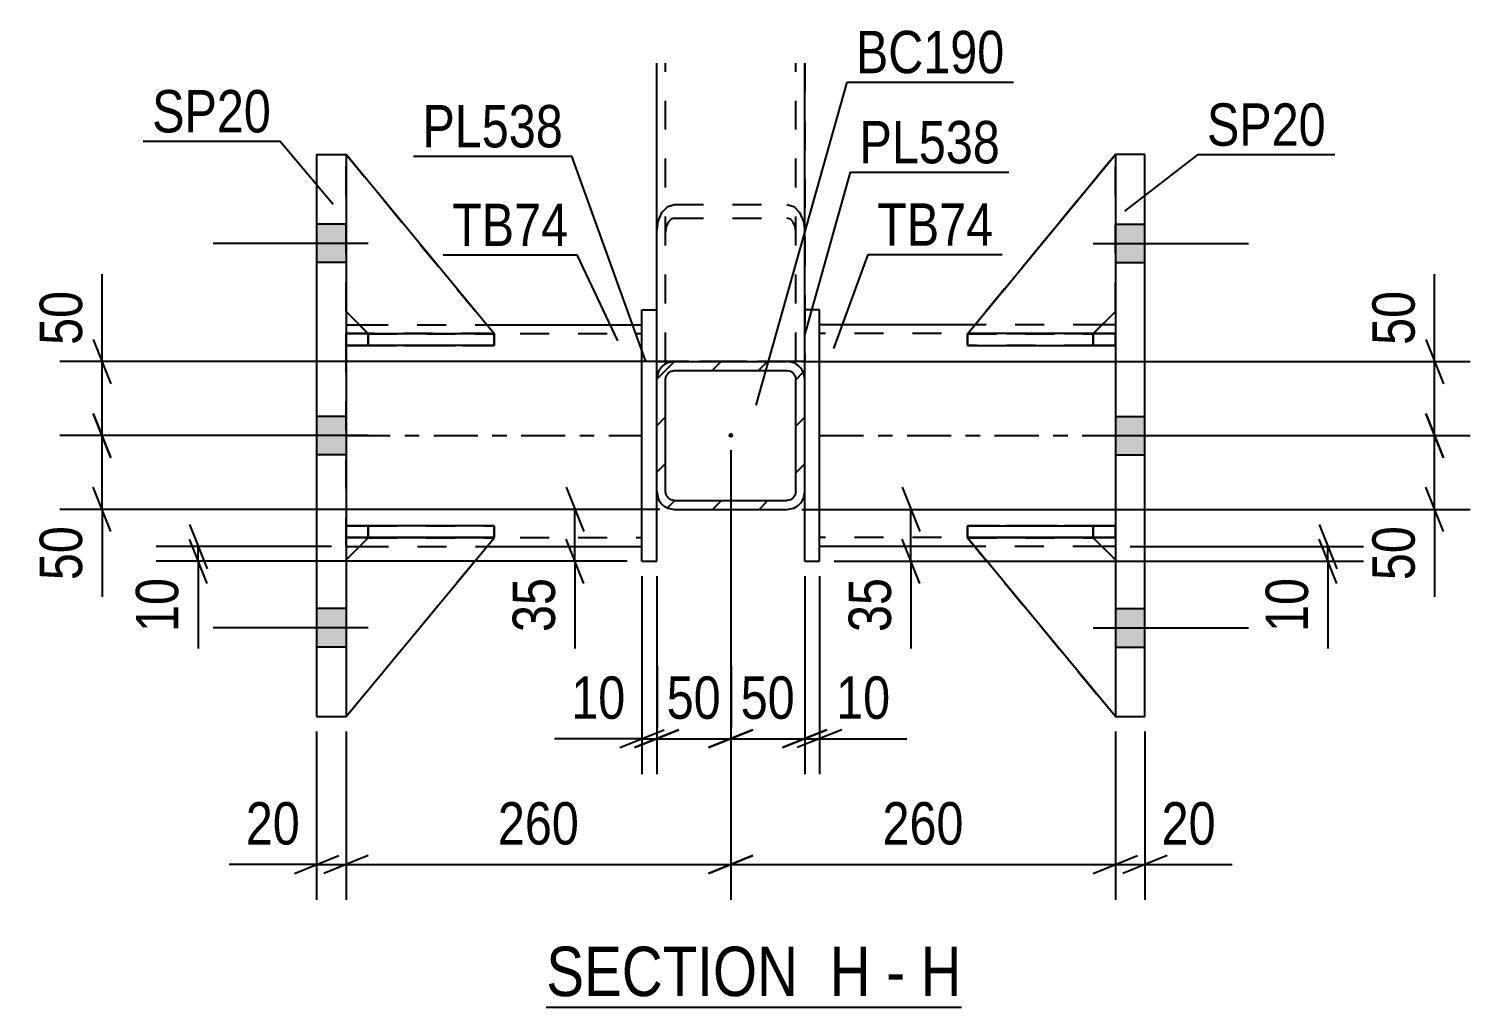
# Model space of a CAD drawing. Header units: millimetres. Extents: x 0 to 841, y 0 to 594.
# Drawn here: x 326.3 to 423.7, y 116.6 to 182.8 of the extents above; entities that cross this region are included whole.
import ezdxf

# ---------------------------------------------------------------- set-up
doc = ezdxf.new("R2010")
doc.units = ezdxf.units.MM
doc.linetypes.add('DXK_LINE_DOT2', pattern=[3.9198, 1.9599, -1.9599])
doc.linetypes.add('DXK_LINE_DOT3', pattern=[5.9187, 2.979, -0.9799, 0.9799, -0.9799])
doc.styles.add('Arial Narrow', font='ARIALN.TTF', dxfattribs={"height": 0.2})

# ---------------------------------------------------------------- blocks, each defined once
blk = doc.blocks.new('Unknown-122567824-18 - 51237')
at = {"color": 6, "linetype": 'Continuous'}
blk.add_line((361.239, 116.646), (389.31, 116.646), dxfattribs=at)
at = {"color": 0, "linetype": 'Continuous'}
for points in [[(379.348, 117.396), (379.348, 120.896), (361.239, 120.896), (361.239, 117.396)], [(383.166, 117.396), (383.166, 120.896), (380.398, 120.896), (380.398, 117.396)], [(385.491, 117.396), (385.491, 120.896), (384.216, 120.896), (384.216, 117.396)], [(389.31, 117.396), (389.31, 120.896), (386.541, 120.896), (386.541, 117.396)]]:
    blk.add_wipeout(points, dxfattribs=at)
at = {"color": 7, "linetype": 'Continuous', "style": 'Arial Narrow'}
for s, height, p in [('SECTION ', 3.3405, (361.239, 117.396)), ('H', 3.34, (380.398, 117.396)), ('H', 3.34, (386.541, 117.396)), ('-', 3.34, (384.216, 117.396))]:
    blk.add_text(s, height=height, dxfattribs=at).set_placement(p)
blk = doc.blocks.new('Part-122567824-51266 - 51237')
at = {"color": 2, "linetype": 'Continuous'}
for p, q in [((347.707, 162.796), (348.598, 162.796)), ((357.204, 162.796), (367.707, 162.796)), ((347.707, 147.796), (348.615, 147.796)), ((357.217, 147.796), (367.707, 147.796))]:
    blk.add_line(p, q, dxfattribs=at)
at = {"color": 7, "linetype": 'DXK_LINE_DOT2'}
for p, q in [((347.707, 147.796), (347.707, 162.796)), ((348.598, 162.796), (357.204, 162.796)), ((367.707, 147.796), (367.707, 162.796)), ((347.707, 162.196), (367.707, 162.196)), ((347.707, 148.396), (367.707, 148.396)), ((348.615, 147.796), (357.217, 147.796))]:
    blk.add_line(p, q, dxfattribs=at)
at = {"color": 7, "linetype": 'DXK_LINE_DOT3'}
blk.add_line((347.707, 155.296), (367.707, 155.296), dxfattribs=at)
blk = doc.blocks.new('Bolt-122567824-51370 - 51237')
at = {"linetype": 'Continuous'}
for points in [[(347.707, 166.996), (347.707, 169.596), (345.707, 169.596), (345.707, 166.996)], [(347.707, 166.996), (347.707, 169.596), (345.707, 169.596), (345.707, 166.996)], [(347.707, 166.996), (347.707, 169.596), (345.707, 169.596), (345.707, 166.996)], [(347.707, 153.996), (347.707, 156.596), (345.707, 156.596), (345.707, 153.996)], [(347.707, 153.996), (347.707, 156.596), (345.707, 156.596), (345.707, 153.996)], [(347.707, 140.996), (347.707, 143.596), (345.707, 143.596), (345.707, 140.996)], [(347.707, 140.996), (347.707, 143.596), (345.707, 143.596), (345.707, 140.996)], [(347.707, 140.996), (347.707, 143.596), (345.707, 143.596), (345.707, 140.996)]]:
    blk.add_hatch(color=1, dxfattribs=at).paths.add_polyline_path(points)
at = {"color": 1, "linetype": 'Continuous'}
for p, q in [((347.707, 169.596), (345.707, 169.596)), ((347.707, 169.596), (345.707, 169.596)), ((347.707, 169.596), (345.707, 169.596)), ((349.207, 168.296), (338.707, 168.296)), ((349.207, 168.296), (338.707, 168.296)), ((349.207, 168.296), (338.707, 168.296)), ((347.707, 166.996), (345.707, 166.996)), ((347.707, 166.996), (345.707, 166.996)), ((347.707, 166.996), (345.707, 166.996)), ((347.707, 156.596), (345.707, 156.596)), ((347.707, 156.596), (345.707, 156.596)), ((349.207, 155.296), (338.707, 155.296)), ((349.207, 155.296), (338.707, 155.296)), ((347.707, 153.996), (345.707, 153.996)), ((347.707, 153.996), (345.707, 153.996)), ((347.707, 143.596), (345.707, 143.596)), ((347.707, 143.596), (345.707, 143.596)), ((347.707, 143.596), (345.707, 143.596)), ((349.207, 142.296), (338.707, 142.296)), ((349.207, 142.296), (338.707, 142.296)), ((349.207, 142.296), (338.707, 142.296)), ((347.707, 140.996), (345.707, 140.996)), ((347.707, 140.996), (345.707, 140.996)), ((347.707, 140.996), (345.707, 140.996))]:
    blk.add_line(p, q, dxfattribs=at)
blk = doc.blocks.new('Part-122567824-51264 - 51237')
at = {"color": 2, "linetype": 'Continuous'}
for p, q in [((390.209, 162.796), (379.707, 162.796)), ((399.707, 162.796), (398.815, 162.796)), ((390.196, 147.796), (379.707, 147.796)), ((399.707, 147.796), (398.798, 147.796))]:
    blk.add_line(p, q, dxfattribs=at)
at = {"color": 7, "linetype": 'DXK_LINE_DOT2'}
for p, q in [((379.707, 147.796), (379.707, 162.796)), ((398.815, 162.796), (390.209, 162.796)), ((399.707, 162.796), (399.707, 147.796)), ((399.707, 162.196), (379.707, 162.196)), ((399.707, 148.396), (379.707, 148.396)), ((398.798, 147.796), (390.196, 147.796))]:
    blk.add_line(p, q, dxfattribs=at)
at = {"color": 7, "linetype": 'DXK_LINE_DOT3'}
blk.add_line((379.707, 155.296), (399.707, 155.296), dxfattribs=at)
blk = doc.blocks.new('Part-122567824-51240 - 51237')
at = {"color": 7, "linetype": 'DXK_LINE_DOT2'}
for p, q in [((368.707, 160.306), (368.707, 180.48)), ((369.307, 160.306), (369.307, 180.48)), ((378.107, 160.306), (378.107, 180.48)), ((378.707, 180.48), (378.707, 160.306)), ((378.707, 160.306), (368.707, 160.306))]:
    blk.add_line(p, q, dxfattribs=at)
blk = doc.blocks.new('Part-122567824-51241 - 51237')
at = {"color": 2, "linetype": 'Continuous'}
for p, q in [((368.707, 163.797), (368.707, 180.48)), ((378.707, 163.797), (378.707, 180.48)), ((368.707, 160.306), (369.907, 160.306)), ((377.966, 160.306), (377.507, 160.306)), ((378.355, 160.306), (377.966, 160.306)), ((378.615, 160.306), (378.355, 160.306)), ((378.707, 160.306), (378.615, 160.306))]:
    blk.add_line(p, q, dxfattribs=at)
at = {"color": 7, "linetype": 'DXK_LINE_DOT2'}
for p, q in [((369.307, 160.306), (369.307, 180.48)), ((378.107, 160.306), (378.107, 180.48)), ((369.058, 170.387), (369.447, 170.79)), ((369.447, 170.79), (369.907, 170.932)), ((369.907, 170.932), (377.507, 170.932)), ((377.507, 170.932), (377.966, 170.79)), ((377.966, 170.79), (378.355, 170.387)), ((368.707, 169.071), (368.798, 169.783)), ((368.798, 169.783), (369.058, 170.387)), ((369.482, 169.729), (369.352, 169.427)), ((369.677, 169.931), (369.482, 169.729)), ((369.907, 170.002), (369.677, 169.931)), ((369.907, 170.002), (377.507, 170.002)), ((377.736, 169.931), (377.507, 170.002)), ((377.931, 169.729), (377.736, 169.931)), ((378.061, 169.427), (377.931, 169.729)), ((378.355, 170.387), (378.615, 169.783)), ((378.615, 169.783), (378.707, 169.071)), ((369.352, 169.427), (369.307, 169.071)), ((378.107, 169.071), (378.061, 169.427)), ((368.707, 160.306), (368.707, 163.797)), ((378.707, 160.306), (378.707, 163.797)), ((368.798, 160.306), (368.707, 160.306)), ((377.507, 160.306), (369.907, 160.306)), ((377.966, 160.306), (377.507, 160.306))]:
    blk.add_line(p, q, dxfattribs=at)
blk = doc.blocks.new('Part-122567824-51270 - 51237')
at = {"color": 7, "linetype": 'DXK_LINE_DOT2'}
for p, q in [((399.707, 174.297), (389.707, 162.187)), ((389.707, 162.187), (399.707, 174.297)), ((399.707, 163.687), (399.707, 174.297)), ((398.207, 162.187), (399.707, 163.687)), ((398.207, 162.187), (399.707, 163.687)), ((389.707, 162.187), (398.207, 162.187)), ((389.707, 162.187), (389.707, 162.187)), ((398.207, 162.187), (389.707, 162.187)), ((398.207, 162.187), (398.207, 162.187))]:
    blk.add_line(p, q, dxfattribs=at)
blk = doc.blocks.new('Part-122567824-51254 - 51237')
at = {"linetype": 'Continuous'}
h = blk.add_hatch(dxfattribs=at)
h.set_pattern_fill('', scale=0.7, style=0, pattern_type=0)
h.set_pattern_definition([(45, (369.9067, 160.3056), (-1.57154, 1.57154), [])])
h.paths.add_polyline_path([(377.507, 160.306), (369.907, 160.306), (369.447, 160.214), (369.058, 159.954), (368.798, 159.565), (368.707, 159.106), (368.707, 151.506), (368.798, 151.046), (369.058, 150.657), (369.447, 150.397), (369.907, 150.306), (377.507, 150.306), (377.966, 150.397), (378.355, 150.657), (378.615, 151.046), (378.707, 151.506), (378.707, 159.106), (378.615, 159.565), (378.355, 159.954), (377.966, 160.214)])
h.paths.add_polyline_path([(378.061, 159.335), (378.107, 159.106), (378.107, 151.506), (378.061, 151.276), (377.931, 151.081), (377.736, 150.951), (377.507, 150.906), (369.907, 150.906), (369.677, 150.951), (369.482, 151.081), (369.352, 151.276), (369.307, 151.506), (369.307, 159.106), (369.352, 159.335), (369.482, 159.53), (369.677, 159.66), (369.907, 159.706), (377.507, 159.706), (377.736, 159.66), (377.931, 159.53)])
blk.add_hatch(color=30, dxfattribs=at).paths.add_polyline_path([(373.707, 155.206, -1), (373.707, 155.406, -1)])
at = {"color": 2, "linetype": 'Continuous'}
for p, q in [((369.907, 160.306), (369.447, 160.214)), ((369.907, 160.306), (377.507, 160.306)), ((377.966, 160.214), (377.507, 160.306)), ((368.798, 159.565), (368.707, 159.106)), ((368.707, 151.506), (368.707, 159.106)), ((369.307, 159.106), (369.352, 159.335)), ((369.307, 151.506), (369.307, 159.106)), ((369.352, 159.335), (369.482, 159.53)), ((369.482, 159.53), (369.677, 159.66)), ((369.677, 159.66), (369.907, 159.706)), ((369.907, 159.706), (377.507, 159.706)), ((377.507, 159.706), (377.736, 159.66)), ((377.736, 159.66), (377.931, 159.53)), ((377.931, 159.53), (378.061, 159.335)), ((378.061, 159.335), (378.107, 159.106)), ((378.107, 151.506), (378.107, 159.106)), ((378.707, 159.106), (378.615, 159.565)), ((378.707, 151.506), (378.707, 159.106)), ((368.707, 151.506), (368.798, 151.046)), ((369.352, 151.276), (369.307, 151.506)), ((369.482, 151.081), (369.352, 151.276)), ((369.677, 150.951), (369.482, 151.081)), ((377.931, 151.081), (377.736, 150.951)), ((378.061, 151.276), (377.931, 151.081)), ((378.107, 151.506), (378.061, 151.276)), ((378.615, 151.046), (378.707, 151.506)), ((369.447, 150.397), (369.907, 150.306)), ((369.907, 150.906), (369.677, 150.951)), ((369.907, 150.906), (377.507, 150.906)), ((369.907, 150.306), (377.507, 150.306)), ((377.736, 150.951), (377.507, 150.906)), ((377.507, 150.306), (377.966, 150.397))]:
    blk.add_line(p, q, dxfattribs=at)
at = {"color": 7, "linetype": 'DXK_LINE_DOT3'}
blk.add_line((373.707, 155.306), (373.707, 155.306), dxfattribs=at)
at = {"color": 30, "linetype": 'DXK_LINE_DOT3'}
blk.add_line((373.707, 155.306), (373.707, 155.306), dxfattribs=at)
at = {"color": 30, "linetype": 'Continuous'}
blk.add_circle((373.707, 155.306), 0.1, dxfattribs=at)
at = {"color": 2, "linetype": 'Continuous'}
for centre, start, end in [((369.907, 159.106), 112.5, 157.5), ((377.507, 159.106), 22.5, 67.5), ((369.907, 151.506), 202.5, 247.5), ((377.507, 151.506), 292.5, 337.5)]:
    blk.add_arc(centre, 1.2, start, end, dxfattribs=at)
blk = doc.blocks.new('Part-122567824-51268 - 51237')
at = {"color": 7, "linetype": 'DXK_LINE_DOT2'}
for p, q in [((389.707, 148.387), (398.207, 148.387)), ((399.707, 136.297), (389.707, 148.387)), ((389.707, 148.387), (389.707, 148.387)), ((398.207, 148.387), (389.707, 148.387)), ((389.707, 148.387), (399.707, 136.297)), ((398.207, 148.387), (399.707, 146.887)), ((398.207, 148.387), (398.207, 148.387)), ((399.707, 146.887), (398.207, 148.387)), ((399.707, 146.887), (399.707, 136.297))]:
    blk.add_line(p, q, dxfattribs=at)
blk = doc.blocks.new('Part-122567824-51269 - 51237')
at = {"color": 2, "linetype": 'Continuous'}
for p, q in [((389.707, 148.387), (389.707, 148.387)), ((398.207, 148.387), (389.707, 148.387)), ((399.707, 136.297), (389.707, 148.387)), ((398.207, 148.387), (398.207, 148.387)), ((398.207, 148.387), (399.707, 146.887))]:
    blk.add_line(p, q, dxfattribs=at)
at = {"color": 7, "linetype": 'DXK_LINE_DOT2'}
for p, q in [((389.707, 148.387), (398.207, 148.387)), ((399.707, 136.297), (389.707, 148.387)), ((398.207, 148.387), (399.707, 146.887)), ((399.707, 146.887), (399.707, 136.297))]:
    blk.add_line(p, q, dxfattribs=at)
blk = doc.blocks.new('Part-122567824-51271 - 51237')
at = {"color": 7, "linetype": 'DXK_LINE_DOT2'}
for p, q in [((399.707, 174.297), (389.707, 162.187)), ((399.706, 174.296), (399.707, 174.297)), ((399.707, 163.687), (399.707, 174.297)), ((398.207, 162.187), (399.707, 163.687)), ((398.207, 162.187), (389.707, 162.187)), ((398.207, 162.187), (390.955, 162.187)), ((398.207, 162.187), (398.217, 162.197)), ((398.207, 162.187), (398.207, 162.187))]:
    blk.add_line(p, q, dxfattribs=at)
at = {"color": 2, "linetype": 'Continuous'}
for p, q in [((389.707, 162.187), (399.706, 174.296)), ((399.707, 174.297), (399.707, 174.297)), ((398.217, 162.197), (399.707, 163.687)), ((390.955, 162.187), (389.707, 162.187)), ((389.707, 162.187), (389.707, 162.187))]:
    blk.add_line(p, q, dxfattribs=at)
blk = doc.blocks.new('Part-122567824-51272 - 51237')
at = {"color": 7, "linetype": 'DXK_LINE_DOT2'}
for p, q in [((389.707, 148.397), (389.707, 149.197)), ((389.707, 149.197), (398.207, 149.197)), ((399.707, 149.197), (389.707, 149.197)), ((398.207, 148.397), (398.207, 149.197)), ((398.207, 149.197), (399.707, 149.197)), ((399.707, 148.397), (399.707, 149.197)), ((399.707, 148.397), (399.707, 149.197)), ((399.707, 149.197), (399.707, 149.197)), ((398.207, 148.397), (389.707, 148.397)), ((389.707, 148.397), (399.707, 148.397)), ((399.707, 148.397), (398.207, 148.397)), ((399.707, 148.397), (399.707, 148.397))]:
    blk.add_line(p, q, dxfattribs=at)
blk = doc.blocks.new('Part-122567824-51273 - 51237')
at = {"color": 7, "linetype": 'DXK_LINE_DOT2'}
for p, q in [((389.707, 161.397), (389.707, 162.197)), ((389.707, 162.197), (398.207, 162.197)), ((399.707, 162.197), (389.707, 162.197)), ((398.207, 161.397), (398.207, 162.197)), ((398.207, 162.197), (399.707, 162.197)), ((399.707, 161.397), (399.707, 162.197)), ((399.707, 161.397), (399.707, 162.197)), ((399.707, 162.197), (399.707, 162.197)), ((398.207, 161.397), (389.707, 161.397)), ((389.707, 161.397), (399.707, 161.397)), ((399.707, 161.397), (398.207, 161.397)), ((399.707, 161.397), (399.707, 161.397))]:
    blk.add_line(p, q, dxfattribs=at)
blk = doc.blocks.new('Part-122567824-51274 - 51237')
at = {"color": 2, "linetype": 'Continuous'}
for p, q in [((389.707, 149.197), (399.707, 149.197)), ((389.707, 149.197), (389.707, 148.397)), ((399.707, 149.197), (399.707, 149.197)), ((399.707, 148.397), (399.707, 149.197)), ((399.707, 148.397), (389.707, 148.397))]:
    blk.add_line(p, q, dxfattribs=at)
at = {"color": 7, "linetype": 'DXK_LINE_DOT2'}
for p, q in [((398.207, 149.197), (389.707, 149.197)), ((399.707, 149.197), (398.207, 149.197)), ((398.207, 149.197), (398.207, 148.397)), ((399.707, 149.197), (399.707, 149.197)), ((389.707, 148.397), (398.207, 148.397)), ((398.207, 148.397), (399.707, 148.397))]:
    blk.add_line(p, q, dxfattribs=at)
blk = doc.blocks.new('Part-122567824-51275 - 51237')
at = {"color": 2, "linetype": 'Continuous'}
for p, q in [((389.715, 162.197), (389.707, 162.197)), ((389.707, 162.197), (389.707, 161.397)), ((399.707, 162.197), (390.955, 162.197)), ((399.707, 162.197), (399.707, 162.197)), ((399.707, 162.197), (399.707, 161.397)), ((389.707, 161.397), (399.707, 161.397))]:
    blk.add_line(p, q, dxfattribs=at)
at = {"color": 7, "linetype": 'DXK_LINE_DOT2'}
for p, q in [((390.955, 162.197), (389.715, 162.197)), ((398.207, 162.197), (389.715, 162.197)), ((398.207, 162.197), (399.707, 162.197)), ((398.207, 162.197), (398.207, 161.397)), ((399.707, 162.197), (399.707, 162.197)), ((389.707, 161.397), (398.207, 161.397)), ((398.207, 161.397), (399.707, 161.397))]:
    blk.add_line(p, q, dxfattribs=at)
blk = doc.blocks.new('Part-122567824-51276 - 51237')
at = {"color": 7, "linetype": 'DXK_LINE_DOT2'}
for p, q in [((349.206, 148.387), (347.706, 146.887)), ((347.706, 136.297), (357.706, 148.387)), ((347.706, 146.887), (349.206, 148.387)), ((347.706, 136.297), (357.706, 148.387)), ((357.706, 148.387), (349.206, 148.387)), ((349.206, 148.387), (349.206, 148.387)), ((349.206, 148.387), (357.706, 148.387)), ((357.706, 148.387), (357.706, 148.387)), ((347.706, 146.887), (347.706, 136.297))]:
    blk.add_line(p, q, dxfattribs=at)
blk = doc.blocks.new('Part-122567824-51277 - 51237')
at = {"color": 2, "linetype": 'Continuous'}
for p, q in [((349.206, 148.387), (347.706, 146.887)), ((347.706, 136.297), (357.706, 148.387)), ((357.706, 148.387), (349.206, 148.387)), ((349.206, 148.387), (349.206, 148.387)), ((357.706, 148.387), (357.706, 148.387))]:
    blk.add_line(p, q, dxfattribs=at)
at = {"color": 7, "linetype": 'DXK_LINE_DOT2'}
for p, q in [((347.706, 146.887), (349.206, 148.387)), ((347.706, 136.297), (357.706, 148.387)), ((349.206, 148.387), (357.706, 148.387)), ((347.706, 146.887), (347.706, 136.297))]:
    blk.add_line(p, q, dxfattribs=at)
blk = doc.blocks.new('Part-122567824-51278 - 51237')
at = {"color": 7, "linetype": 'DXK_LINE_DOT2'}
for p, q in [((347.706, 163.687), (347.706, 174.297)), ((347.706, 174.297), (357.706, 162.187)), ((347.706, 174.297), (357.706, 162.187)), ((349.206, 162.187), (347.706, 163.687)), ((349.206, 162.187), (347.706, 163.687)), ((357.706, 162.187), (349.206, 162.187)), ((349.206, 162.187), (349.206, 162.187)), ((349.206, 162.187), (357.706, 162.187)), ((357.706, 162.187), (357.706, 162.187))]:
    blk.add_line(p, q, dxfattribs=at)
blk = doc.blocks.new('Part-122567824-51279 - 51237')
at = {"color": 2, "linetype": 'Continuous'}
for p, q in [((347.706, 174.297), (347.706, 174.297)), ((357.706, 162.187), (347.707, 174.296)), ((349.196, 162.197), (347.706, 163.687)), ((356.459, 162.187), (357.706, 162.187)), ((357.706, 162.187), (357.706, 162.187))]:
    blk.add_line(p, q, dxfattribs=at)
at = {"color": 7, "linetype": 'DXK_LINE_DOT2'}
for p, q in [((347.706, 174.297), (357.706, 162.187)), ((347.707, 174.296), (347.706, 174.297)), ((347.706, 163.687), (347.706, 174.297)), ((349.206, 162.187), (347.706, 163.687)), ((349.206, 162.187), (349.196, 162.197)), ((357.706, 162.187), (349.206, 162.187)), ((349.206, 162.187), (349.206, 162.187)), ((349.206, 162.187), (356.459, 162.187))]:
    blk.add_line(p, q, dxfattribs=at)
blk = doc.blocks.new('Part-122567824-51280 - 51237')
at = {"color": 7, "linetype": 'DXK_LINE_DOT2'}
for p, q in [((347.706, 149.197), (349.206, 149.197)), ((357.706, 149.197), (347.706, 149.197)), ((347.706, 149.197), (347.706, 149.197)), ((347.706, 149.197), (347.706, 148.397)), ((347.706, 149.197), (347.706, 148.397)), ((349.206, 149.197), (357.706, 149.197)), ((349.206, 149.197), (349.206, 148.397)), ((357.706, 149.197), (357.706, 148.397)), ((349.206, 148.397), (347.706, 148.397)), ((347.706, 148.397), (357.706, 148.397)), ((347.706, 148.397), (347.706, 148.397)), ((357.706, 148.397), (349.206, 148.397))]:
    blk.add_line(p, q, dxfattribs=at)
blk = doc.blocks.new('Part-122567824-51281 - 51237')
at = {"color": 7, "linetype": 'DXK_LINE_DOT2'}
for p, q in [((347.706, 162.197), (349.206, 162.197)), ((357.473, 162.197), (347.706, 162.197)), ((347.706, 162.197), (347.706, 162.197)), ((347.706, 162.197), (347.706, 161.397)), ((347.706, 162.197), (347.706, 161.397)), ((349.206, 162.197), (357.706, 162.197)), ((349.206, 162.197), (349.206, 161.397)), ((357.706, 162.197), (357.706, 161.397)), ((349.206, 161.397), (347.706, 161.397)), ((347.706, 161.397), (357.706, 161.397)), ((347.706, 161.397), (347.706, 161.397)), ((357.706, 161.397), (349.206, 161.397))]:
    blk.add_line(p, q, dxfattribs=at)
blk = doc.blocks.new('Part-122567824-51282 - 51237')
at = {"color": 2, "linetype": 'Continuous'}
for p, q in [((347.706, 148.397), (347.706, 149.197)), ((357.706, 149.197), (347.706, 149.197)), ((357.706, 148.397), (357.706, 149.197)), ((357.706, 148.397), (347.706, 148.397)), ((347.706, 148.397), (347.706, 148.397))]:
    blk.add_line(p, q, dxfattribs=at)
at = {"color": 7, "linetype": 'DXK_LINE_DOT2'}
for p, q in [((349.206, 149.197), (347.706, 149.197)), ((349.206, 148.397), (349.206, 149.197)), ((357.706, 149.197), (349.206, 149.197)), ((347.706, 148.397), (349.206, 148.397)), ((349.206, 148.397), (357.706, 148.397))]:
    blk.add_line(p, q, dxfattribs=at)
blk = doc.blocks.new('Part-122567824-51283 - 51237')
at = {"color": 2, "linetype": 'Continuous'}
for p, q in [((347.706, 161.397), (347.706, 162.197)), ((347.706, 162.197), (356.459, 162.197)), ((357.706, 162.197), (357.698, 162.197)), ((357.706, 161.397), (357.706, 162.197)), ((357.706, 161.397), (347.706, 161.397)), ((347.706, 161.397), (347.706, 161.397))]:
    blk.add_line(p, q, dxfattribs=at)
at = {"color": 7, "linetype": 'DXK_LINE_DOT2'}
for p, q in [((349.206, 162.197), (347.706, 162.197)), ((349.206, 161.397), (349.206, 162.197)), ((349.206, 162.197), (357.698, 162.197)), ((347.706, 161.397), (349.206, 161.397)), ((349.206, 161.397), (357.706, 161.397))]:
    blk.add_line(p, q, dxfattribs=at)
blk = doc.blocks.new('Part-122567824-51284 - 51237')
at = {"color": 2, "linetype": 'Continuous'}
for p, q in [((345.707, 174.296), (347.707, 174.296)), ((345.707, 174.296), (345.707, 136.296)), ((347.707, 174.296), (347.707, 136.296)), ((345.707, 136.296), (347.707, 136.296))]:
    blk.add_line(p, q, dxfattribs=at)
blk = doc.blocks.new('Part-122567824-51285 - 51237')
at = {"color": 2, "linetype": 'Continuous'}
for p, q in [((401.707, 174.296), (399.707, 174.296)), ((399.707, 174.296), (399.707, 136.296)), ((401.707, 136.296), (401.707, 174.296)), ((399.707, 136.296), (401.707, 136.296))]:
    blk.add_line(p, q, dxfattribs=at)
blk = doc.blocks.new('Part-122567824-51360 - 51237')
at = {"color": 2, "linetype": 'Continuous'}
for p, q in [((379.707, 163.797), (378.707, 163.797)), ((378.707, 159.106), (378.707, 163.797)), ((379.707, 146.797), (379.707, 163.797)), ((378.707, 146.797), (378.707, 151.506)), ((378.707, 146.797), (379.707, 146.797))]:
    blk.add_line(p, q, dxfattribs=at)
at = {"color": 7, "linetype": 'DXK_LINE_DOT2'}
blk.add_line((378.707, 151.506), (378.707, 159.106), dxfattribs=at)
blk = doc.blocks.new('Part-122567824-51361 - 51237')
at = {"color": 2, "linetype": 'Continuous'}
for p, q in [((367.707, 146.797), (367.707, 163.797)), ((367.707, 163.797), (368.707, 163.797)), ((368.707, 159.106), (368.707, 163.797)), ((368.707, 146.797), (368.707, 151.506)), ((367.707, 146.797), (368.707, 146.797))]:
    blk.add_line(p, q, dxfattribs=at)
at = {"color": 7, "linetype": 'DXK_LINE_DOT2'}
blk.add_line((368.707, 151.506), (368.707, 159.106), dxfattribs=at)
blk = doc.blocks.new('Bolt-122567824-51371 - 51237')
at = {"linetype": 'Continuous'}
for points in [[(401.707, 166.996), (401.707, 169.596), (399.707, 169.596), (399.707, 166.996)], [(401.707, 166.996), (401.707, 169.596), (399.707, 169.596), (399.707, 166.996)], [(401.707, 166.996), (401.707, 169.596), (399.707, 169.596), (399.707, 166.996)], [(401.707, 153.996), (401.707, 156.596), (399.707, 156.596), (399.707, 153.996)], [(401.707, 153.996), (401.707, 156.596), (399.707, 156.596), (399.707, 153.996)], [(401.707, 140.996), (401.707, 143.596), (399.707, 143.596), (399.707, 140.996)], [(401.707, 140.996), (401.707, 143.596), (399.707, 143.596), (399.707, 140.996)], [(401.707, 140.996), (401.707, 143.596), (399.707, 143.596), (399.707, 140.996)]]:
    blk.add_hatch(color=1, dxfattribs=at).paths.add_polyline_path(points)
at = {"color": 1, "linetype": 'Continuous'}
for p, q in [((399.707, 169.596), (401.707, 169.596)), ((399.707, 169.596), (401.707, 169.596)), ((399.707, 169.596), (401.707, 169.596)), ((398.207, 168.296), (408.707, 168.296)), ((398.207, 168.296), (408.707, 168.296)), ((398.207, 168.296), (408.707, 168.296)), ((399.707, 166.996), (401.707, 166.996)), ((399.707, 166.996), (401.707, 166.996)), ((399.707, 166.996), (401.707, 166.996)), ((399.707, 156.596), (401.707, 156.596)), ((399.707, 156.596), (401.707, 156.596)), ((398.207, 155.296), (408.707, 155.296)), ((398.207, 155.296), (408.707, 155.296)), ((399.707, 153.996), (401.707, 153.996)), ((399.707, 153.996), (401.707, 153.996)), ((399.707, 143.596), (401.707, 143.596)), ((399.707, 143.596), (401.707, 143.596)), ((399.707, 143.596), (401.707, 143.596)), ((398.207, 142.296), (408.707, 142.296)), ((398.207, 142.296), (408.707, 142.296)), ((398.207, 142.296), (408.707, 142.296)), ((399.707, 140.996), (401.707, 140.996)), ((399.707, 140.996), (401.707, 140.996)), ((399.707, 140.996), (401.707, 140.996))]:
    blk.add_line(p, q, dxfattribs=at)
blk = doc.blocks.new('StraightDimension-122567824-53113 - 51237')
at = {"color": 7, "linetype": 'Continuous'}
for p, q in [((345.707, 135.296), (345.707, 123.896)), ((347.706, 135.297), (347.706, 123.896)), ((344.207, 125.696), (347.207, 126.896)), ((349.206, 126.896), (346.206, 125.696)), ((345.707, 126.296), (339.8, 126.296)), ((345.707, 126.296), (339.8, 126.296)), ((345.707, 126.296), (347.706, 126.296))]:
    blk.add_line(p, q, dxfattribs=at)
at = {"color": 0}
blk.add_wipeout([(345.182, 127.046), (345.182, 131.246), (340.325, 131.246), (340.325, 127.046)], dxfattribs=at)
at = {"color": 3, "style": 'Arial Narrow'}
blk.add_text('20', height=2.8633, dxfattribs=at).set_placement((340.925, 127.646))
blk = doc.blocks.new('StraightDimension-122567824-53049 - 51237')
at = {"color": 7, "linetype": 'Continuous'}
for p, q in [((420.692, 156.796), (421.892, 153.796)), ((407.207, 155.296), (423.692, 155.296)), ((421.292, 150.306), (421.292, 155.296)), ((421.892, 148.806), (420.692, 151.806)), ((378.507, 150.306), (423.692, 150.306)), ((421.292, 150.306), (421.292, 144.399)), ((421.292, 150.306), (421.292, 144.399))]:
    blk.add_line(p, q, dxfattribs=at)
at = {"color": 0}
blk.add_wipeout([(420.542, 149.781), (416.342, 149.781), (416.342, 144.924), (420.542, 144.924)], dxfattribs=at)
at = {"color": 3, "style": 'Arial Narrow'}
blk.add_text('50', height=2.8633, rotation=90.00021, dxfattribs=at).set_placement((419.942, 145.524))
blk = doc.blocks.new('StraightDimension-122567824-53088 - 51237')
at = {"color": 7, "linetype": 'Continuous'}
for p, q in [((362.574, 151.806), (363.774, 148.806)), ((368.907, 150.306), (360.324, 150.306)), ((363.174, 146.797), (363.174, 150.306)), ((363.774, 145.297), (362.574, 148.297)), ((366.707, 146.797), (360.324, 146.797)), ((363.174, 146.797), (363.174, 140.891)), ((363.174, 146.797), (363.174, 140.891))]:
    blk.add_line(p, q, dxfattribs=at)
at = {"color": 0}
blk.add_wipeout([(362.424, 146.272), (358.224, 146.272), (358.224, 141.416), (362.424, 141.416)], dxfattribs=at)
at = {"color": 3, "style": 'Arial Narrow'}
blk.add_text('35', height=2.8633, rotation=90.00021, dxfattribs=at).set_placement((361.824, 142.016))
blk = doc.blocks.new('StraightDimension-122567824-53111 - 51237')
at = {"color": 7, "linetype": 'Continuous'}
for p, q in [((373.707, 154.306), (373.707, 123.896)), ((399.707, 135.297), (399.707, 123.896)), ((375.207, 126.896), (372.207, 125.696)), ((398.207, 125.696), (401.207, 126.896)), ((373.707, 126.296), (399.707, 126.296))]:
    blk.add_line(p, q, dxfattribs=at)
at = {"color": 0}
blk.add_wipeout([(390.049, 127.046), (390.049, 131.246), (383.365, 131.246), (383.365, 127.046)], dxfattribs=at)
at = {"color": 3, "style": 'Arial Narrow'}
blk.add_text('260', height=2.8633, dxfattribs=at).set_placement((383.965, 127.646))
blk = doc.blocks.new('StraightDimension-122567824-53027 - 51237')
at = {"color": 7, "linetype": 'Continuous'}
for p, q in [((330.607, 156.796), (331.807, 153.796)), ((340.207, 155.296), (328.357, 155.296)), ((331.207, 150.306), (331.207, 155.296)), ((331.807, 148.806), (330.607, 151.806)), ((368.907, 150.306), (328.357, 150.306)), ((331.207, 150.306), (331.207, 144.399)), ((331.207, 150.306), (331.207, 144.399))]:
    blk.add_line(p, q, dxfattribs=at)
at = {"color": 0}
blk.add_wipeout([(330.457, 149.781), (326.257, 149.781), (326.257, 144.924), (330.457, 144.924)], dxfattribs=at)
at = {"color": 3, "style": 'Arial Narrow'}
blk.add_text('50', height=2.8633, rotation=90.00021, dxfattribs=at).set_placement((329.857, 145.524))
blk = doc.blocks.new('StraightDimension-122567824-53200 - 51237')
at = {"color": 7, "linetype": 'Continuous'}
for p, q in [((373.707, 154.306), (373.707, 132.397)), ((378.707, 145.797), (378.707, 132.397)), ((372.207, 134.197), (375.207, 135.397)), ((373.707, 134.797), (378.707, 134.797)), ((380.207, 135.397), (377.207, 134.197))]:
    blk.add_line(p, q, dxfattribs=at)
at = {"color": 0}
blk.add_wipeout([(378.635, 135.547), (378.635, 139.747), (373.779, 139.747), (373.779, 135.547)], dxfattribs=at)
at = {"color": 3, "style": 'Arial Narrow'}
blk.add_text('50', height=2.8633, dxfattribs=at).set_placement((374.379, 136.147))
blk = doc.blocks.new('StraightDimension-122567824-53199 - 51237')
at = {"color": 7, "linetype": 'Continuous'}
for p, q in [((378.707, 145.797), (378.707, 132.397)), ((379.707, 145.797), (379.707, 132.397)), ((377.207, 134.197), (380.207, 135.397)), ((381.207, 135.397), (378.207, 134.197)), ((378.707, 134.797), (379.707, 134.797)), ((379.707, 134.797), (385.613, 134.797)), ((379.707, 134.797), (385.613, 134.797))]:
    blk.add_line(p, q, dxfattribs=at)
at = {"color": 0}
blk.add_wipeout([(385.088, 135.547), (385.088, 139.747), (380.232, 139.747), (380.232, 135.547)], dxfattribs=at)
at = {"color": 3, "style": 'Arial Narrow'}
blk.add_text('10', height=2.8633, dxfattribs=at).set_placement((380.832, 136.147))
blk = doc.blocks.new('StraightDimension-122567824-53026 - 51237')
at = {"color": 7, "linetype": 'Continuous'}
for p, q in [((331.207, 160.306), (331.207, 166.212)), ((331.207, 160.306), (331.207, 166.212)), ((330.607, 161.806), (331.807, 158.806)), ((368.907, 160.306), (328.357, 160.306)), ((331.207, 155.296), (331.207, 160.306)), ((331.807, 153.796), (330.607, 156.796)), ((340.207, 155.296), (328.357, 155.296))]:
    blk.add_line(p, q, dxfattribs=at)
at = {"color": 0}
blk.add_wipeout([(330.457, 165.687), (326.257, 165.687), (326.257, 160.831), (330.457, 160.831)], dxfattribs=at)
at = {"color": 3, "style": 'Arial Narrow'}
blk.add_text('50', height=2.8633, rotation=90.00021, dxfattribs=at).set_placement((329.857, 161.431))
blk = doc.blocks.new('StraightDimension-122567824-53112 - 51237')
at = {"color": 7, "linetype": 'Continuous'}
for p, q in [((373.707, 154.306), (373.707, 123.896)), ((347.706, 135.297), (347.706, 123.896)), ((349.206, 126.896), (346.206, 125.696)), ((372.207, 125.696), (375.207, 126.896)), ((347.706, 126.296), (373.707, 126.296))]:
    blk.add_line(p, q, dxfattribs=at)
at = {"color": 0}
blk.add_wipeout([(364.049, 127.046), (364.049, 131.246), (357.364, 131.246), (357.364, 127.046)], dxfattribs=at)
at = {"color": 3, "style": 'Arial Narrow'}
blk.add_text('260', height=2.8633, dxfattribs=at).set_placement((357.964, 127.646))
blk = doc.blocks.new('StraightDimension-122567824-53048 - 51237')
at = {"color": 7, "linetype": 'Continuous'}
for p, q in [((421.292, 160.306), (421.292, 166.212)), ((421.292, 160.306), (421.292, 166.212)), ((420.692, 161.806), (421.892, 158.806)), ((378.507, 160.306), (423.692, 160.306)), ((421.292, 155.296), (421.292, 160.306)), ((421.892, 153.796), (420.692, 156.796)), ((407.207, 155.296), (423.692, 155.296))]:
    blk.add_line(p, q, dxfattribs=at)
at = {"color": 0}
blk.add_wipeout([(420.542, 165.687), (416.342, 165.687), (416.342, 160.831), (420.542, 160.831)], dxfattribs=at)
at = {"color": 3, "style": 'Arial Narrow'}
blk.add_text('50', height=2.8633, rotation=90.00021, dxfattribs=at).set_placement((419.942, 161.431))
blk = doc.blocks.new('StraightDimension-122567824-53070 - 51237')
at = {"color": 7, "linetype": 'Continuous'}
for p, q in [((337.107, 149.296), (338.307, 146.296)), ((338.307, 145.297), (337.107, 148.297)), ((346.707, 147.796), (334.857, 147.796)), ((337.707, 146.797), (337.707, 147.796)), ((366.707, 146.797), (334.857, 146.797)), ((337.707, 146.797), (337.707, 140.891)), ((337.707, 146.797), (337.707, 140.891))]:
    blk.add_line(p, q, dxfattribs=at)
at = {"color": 0}
blk.add_wipeout([(336.957, 146.272), (332.757, 146.272), (332.757, 141.416), (336.957, 141.416)], dxfattribs=at)
at = {"color": 3, "style": 'Arial Narrow'}
blk.add_text('10', height=2.8633, rotation=90.00021, dxfattribs=at).set_placement((336.357, 142.016))
blk = doc.blocks.new('StraightDimension-122567824-53079 - 51237')
at = {"color": 7, "linetype": 'Continuous'}
for p, q in [((413.477, 149.296), (414.677, 146.296)), ((414.677, 145.297), (413.477, 148.297)), ((400.707, 147.796), (416.477, 147.796)), ((414.077, 146.797), (414.077, 147.796)), ((380.707, 146.797), (416.477, 146.797)), ((414.077, 146.797), (414.077, 140.891)), ((414.077, 146.797), (414.077, 140.891))]:
    blk.add_line(p, q, dxfattribs=at)
at = {"color": 0}
blk.add_wipeout([(413.327, 146.272), (409.127, 146.272), (409.127, 141.416), (413.327, 141.416)], dxfattribs=at)
at = {"color": 3, "style": 'Arial Narrow'}
blk.add_text('10', height=2.8633, rotation=90.00021, dxfattribs=at).set_placement((412.727, 142.016))
blk = doc.blocks.new('StraightDimension-122567824-53099 - 51237')
at = {"color": 7, "linetype": 'Continuous'}
for p, q in [((385.288, 151.806), (386.488, 148.806)), ((378.507, 150.306), (388.288, 150.306)), ((385.888, 146.797), (385.888, 150.306)), ((386.488, 145.297), (385.288, 148.297)), ((380.707, 146.797), (388.288, 146.797)), ((385.888, 146.797), (385.888, 140.891)), ((385.888, 146.797), (385.888, 140.891))]:
    blk.add_line(p, q, dxfattribs=at)
at = {"color": 0}
blk.add_wipeout([(385.138, 146.272), (380.938, 146.272), (380.938, 141.416), (385.138, 141.416)], dxfattribs=at)
at = {"color": 3, "style": 'Arial Narrow'}
blk.add_text('35', height=2.8633, rotation=90.00021, dxfattribs=at).set_placement((384.538, 142.016))
blk = doc.blocks.new('StraightDimension-122567824-53110 - 51237')
at = {"color": 7, "linetype": 'Continuous'}
for p, q in [((399.707, 135.297), (399.707, 123.896)), ((401.707, 135.297), (401.707, 123.896)), ((398.207, 125.696), (401.207, 126.896)), ((403.207, 126.896), (400.207, 125.696)), ((399.707, 126.296), (401.707, 126.296)), ((401.707, 126.296), (407.613, 126.296)), ((401.707, 126.296), (407.613, 126.296))]:
    blk.add_line(p, q, dxfattribs=at)
at = {"color": 0}
blk.add_wipeout([(407.088, 127.046), (407.088, 131.246), (402.232, 131.246), (402.232, 127.046)], dxfattribs=at)
at = {"color": 3, "style": 'Arial Narrow'}
blk.add_text('20', height=2.8633, dxfattribs=at).set_placement((402.832, 127.646))
blk = doc.blocks.new('StraightDimension-122567824-53201 - 51237')
at = {"color": 7, "linetype": 'Continuous'}
for p, q in [((373.707, 154.306), (373.707, 132.397)), ((368.707, 145.797), (368.707, 132.397)), ((367.207, 134.197), (370.207, 135.397)), ((368.707, 134.797), (373.707, 134.797)), ((375.207, 135.397), (372.207, 134.197))]:
    blk.add_line(p, q, dxfattribs=at)
at = {"color": 0}
blk.add_wipeout([(373.635, 135.547), (373.635, 139.747), (368.779, 139.747), (368.779, 135.547)], dxfattribs=at)
at = {"color": 3, "style": 'Arial Narrow'}
blk.add_text('50', height=2.8633, dxfattribs=at).set_placement((369.379, 136.147))
blk = doc.blocks.new('StraightDimension-122567824-53202 - 51237')
at = {"color": 7, "linetype": 'Continuous'}
for p, q in [((367.707, 145.797), (367.707, 132.397)), ((368.707, 145.797), (368.707, 132.397)), ((367.707, 134.797), (361.8, 134.797)), ((367.707, 134.797), (361.8, 134.797)), ((366.207, 134.197), (369.207, 135.397)), ((370.207, 135.397), (367.207, 134.197)), ((367.707, 134.797), (368.707, 134.797))]:
    blk.add_line(p, q, dxfattribs=at)
at = {"color": 0}
blk.add_wipeout([(367.182, 135.547), (367.182, 139.747), (362.325, 139.747), (362.325, 135.547)], dxfattribs=at)
at = {"color": 3, "style": 'Arial Narrow'}
blk.add_text('10', height=2.8633, dxfattribs=at).set_placement((362.925, 136.147))
blk = doc.blocks.new('Mark-122567824-53263 - 51237')
at = {"color": 30, "linetype": 'Continuous'}
for p, q in [((375.415, 157.357), (381.567, 179.205)), ((381.567, 179.205), (392.816, 179.205))]:
    blk.add_line(p, q, dxfattribs=at)
at = {"color": 0}
blk.add_wipeout([(392.216, 179.805), (392.216, 182.805), (382.167, 182.805), (382.167, 179.805)], dxfattribs=at)
blk.add_wipeout([(392.216, 179.805), (392.216, 182.805), (382.167, 182.805), (382.167, 179.805)], dxfattribs=at)
at = {"color": 3, "style": 'Arial Narrow'}
blk.add_text('BC190', height=2.8633, dxfattribs=at).set_placement((382.167, 179.805))
blk = doc.blocks.new('Mark-122567824-53275 - 51237')
at = {"color": 30, "linetype": 'Continuous'}
for p, q in [((400.34, 170.464), (405.298, 174.296)), ((405.298, 174.296), (414.537, 174.296))]:
    blk.add_line(p, q, dxfattribs=at)
at = {"color": 0}
blk.add_wipeout([(413.937, 174.896), (413.937, 177.896), (405.898, 177.896), (405.898, 174.896)], dxfattribs=at)
blk.add_wipeout([(413.937, 174.896), (413.937, 177.896), (405.898, 177.896), (405.898, 174.896)], dxfattribs=at)
at = {"color": 3, "style": 'Arial Narrow'}
blk.add_text('SP20', height=2.8633, dxfattribs=at).set_placement((405.898, 174.896))
blk = doc.blocks.new('Mark-122567824-53272 - 51237')
at = {"color": 30, "linetype": 'Continuous'}
for p in [(333.993, 175.199), (346.821, 170.924)]:
    blk.add_line(p, (343.232, 175.199), dxfattribs=at)
at = {"color": 0}
blk.add_wipeout([(342.632, 175.799), (342.632, 178.799), (334.593, 178.799), (334.593, 175.799)], dxfattribs=at)
blk.add_wipeout([(342.632, 175.799), (342.632, 178.799), (334.593, 178.799), (334.593, 175.799)], dxfattribs=at)
at = {"color": 3, "style": 'Arial Narrow'}
blk.add_text('SP20', height=2.8633, dxfattribs=at).set_placement((334.593, 175.799))
blk = doc.blocks.new('Mark-122567824-53266 - 51237')
at = {"color": 30, "linetype": 'Continuous'}
for p, q in [((380.67, 161.181), (383.006, 167.535)), ((383.006, 167.535), (392.061, 167.535))]:
    blk.add_line(p, q, dxfattribs=at)
at = {"color": 0}
blk.add_wipeout([(391.461, 168.135), (391.461, 171.135), (383.606, 171.135), (383.606, 168.135)], dxfattribs=at)
blk.add_wipeout([(391.461, 168.135), (391.461, 171.135), (383.606, 171.135), (383.606, 168.135)], dxfattribs=at)
at = {"color": 3, "style": 'Arial Narrow'}
blk.add_text('TB74', height=2.8633, dxfattribs=at).set_placement((383.606, 168.135))
blk = doc.blocks.new('Mark-122567824-53269 - 51237')
at = {"color": 30, "linetype": 'Continuous'}
for p in [(354.27, 167.513), (366.078, 161.704)]:
    blk.add_line(p, (363.325, 167.513), dxfattribs=at)
at = {"color": 0}
blk.add_wipeout([(362.725, 168.113), (362.725, 171.113), (354.87, 171.113), (354.87, 168.113)], dxfattribs=at)
blk.add_wipeout([(362.725, 168.113), (362.725, 171.113), (354.87, 171.113), (354.87, 168.113)], dxfattribs=at)
at = {"color": 3, "style": 'Arial Narrow'}
blk.add_text('TB74', height=2.8633, dxfattribs=at).set_placement((354.87, 168.113))
blk = doc.blocks.new('Mark-122567824-53278 - 51237')
at = {"color": 30, "linetype": 'Continuous'}
for p, q in [((378.707, 162.088), (381.81, 173.109)), ((381.81, 173.109), (392.514, 173.109))]:
    blk.add_line(p, q, dxfattribs=at)
at = {"color": 0}
blk.add_wipeout([(391.914, 173.709), (391.914, 176.709), (382.41, 176.709), (382.41, 173.709)], dxfattribs=at)
blk.add_wipeout([(391.914, 173.709), (391.914, 176.709), (382.41, 176.709), (382.41, 173.709)], dxfattribs=at)
at = {"color": 3, "style": 'Arial Narrow'}
blk.add_text('PL538', height=2.8633, dxfattribs=at).set_placement((382.41, 173.709))
blk = doc.blocks.new('Mark-122567824-53281 - 51237')
at = {"color": 30, "linetype": 'Continuous'}
for p in [(352.265, 174.187), (367.936, 160.368)]:
    blk.add_line(p, (362.969, 174.187), dxfattribs=at)
at = {"color": 0}
blk.add_wipeout([(362.369, 174.787), (362.369, 177.787), (352.865, 177.787), (352.865, 174.787)], dxfattribs=at)
blk.add_wipeout([(362.369, 174.787), (362.369, 177.787), (352.865, 177.787), (352.865, 174.787)], dxfattribs=at)
at = {"color": 3, "style": 'Arial Narrow'}
blk.add_text('PL538', height=2.8633, dxfattribs=at).set_placement((352.865, 174.787))

msp = doc.modelspace()

# ---------------------------------------------------------------- block references
for name in ['Part-122567824-51240 - 51237', 'Part-122567824-51241 - 51237', 'Part-122567824-51284 - 51237', 'Part-122567824-51278 - 51237', 'Part-122567824-51279 - 51237', 'Part-122567824-51270 - 51237', 'Part-122567824-51271 - 51237', 'Part-122567824-51285 - 51237', 'Bolt-122567824-51370 - 51237', 'Bolt-122567824-51371 - 51237', 'Part-122567824-51361 - 51237', 'Part-122567824-51360 - 51237', 'Part-122567824-51266 - 51237', 'Part-122567824-51264 - 51237', 'Part-122567824-51281 - 51237', 'Part-122567824-51283 - 51237', 'Part-122567824-51273 - 51237', 'Part-122567824-51275 - 51237', 'Part-122567824-51254 - 51237', 'Part-122567824-51280 - 51237', 'Part-122567824-51282 - 51237', 'Part-122567824-51272 - 51237', 'Part-122567824-51274 - 51237', 'Part-122567824-51276 - 51237', 'Part-122567824-51277 - 51237', 'Part-122567824-51268 - 51237', 'Part-122567824-51269 - 51237', 'StraightDimension-122567824-53113 - 51237', 'Unknown-122567824-18 - 51237']:
    msp.add_blockref(name, (0, 0))

# ---------------------------------------------------------------- next in the draw order: block references
for name in ['Mark-122567824-53272 - 51237', 'Mark-122567824-53275 - 51237', 'StraightDimension-122567824-53049 - 51237', 'StraightDimension-122567824-53088 - 51237']:
    msp.add_blockref(name, (0, 0))

# ---------------------------------------------------------------- next in the draw order: block references
for name in ['StraightDimension-122567824-53027 - 51237', 'StraightDimension-122567824-53111 - 51237']:
    msp.add_blockref(name, (0, 0))

# ---------------------------------------------------------------- next in the draw order: block references
for name in ['StraightDimension-122567824-53026 - 51237', 'StraightDimension-122567824-53200 - 51237', 'StraightDimension-122567824-53110 - 51237']:
    msp.add_blockref(name, (0, 0))

# ---------------------------------------------------------------- next in the draw order: block references
for name in ['Mark-122567824-53269 - 51237', 'StraightDimension-122567824-53048 - 51237', 'StraightDimension-122567824-53112 - 51237', 'StraightDimension-122567824-53199 - 51237']:
    msp.add_blockref(name, (0, 0))

# ---------------------------------------------------------------- next in the draw order: block references
for name in ['Mark-122567824-53263 - 51237', 'Mark-122567824-53281 - 51237', 'StraightDimension-122567824-53201 - 51237', 'StraightDimension-122567824-53070 - 51237', 'StraightDimension-122567824-53079 - 51237']:
    msp.add_blockref(name, (0, 0))

# ---------------------------------------------------------------- next in the draw order: block references
for name in ['Mark-122567824-53266 - 51237', 'StraightDimension-122567824-53099 - 51237', 'StraightDimension-122567824-53202 - 51237']:
    msp.add_blockref(name, (0, 0))

# ---------------------------------------------------------------- next in the draw order: block references
msp.add_blockref('Mark-122567824-53278 - 51237', (0, 0))

doc.saveas('drawing.dxf')
